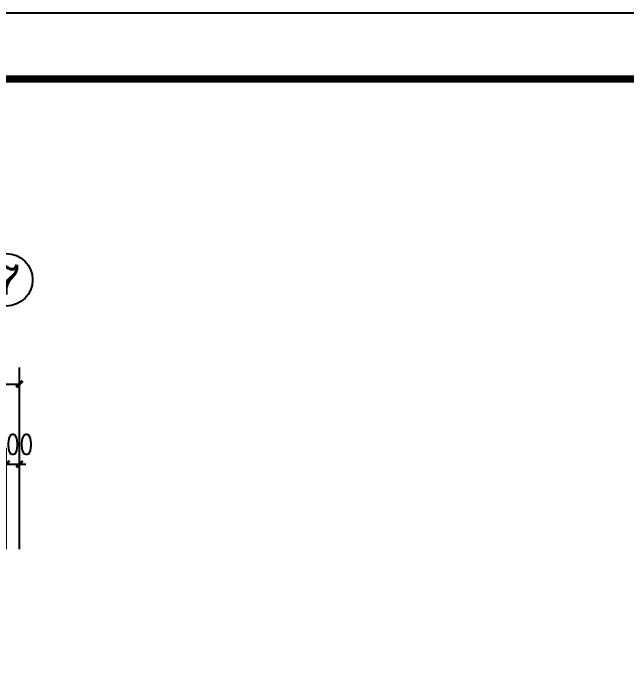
# Model space of a CAD drawing. Header units: millimetres. Extents: x 591771 to 1936534, y -622016 to 355666.
# Drawn here: x 660672 to 670016, y 84134 to 94214 of the extents above; entities that cross this region are included whole.
import ezdxf
from ezdxf.enums import TextEntityAlignment as Align

# ---------------------------------------------------------------- set-up
doc = ezdxf.new("R2010")
doc.units = ezdxf.units.MM
doc.header["$LTSCALE"] = 80
for name, color, linetype in [('\\M+5BDA8-\\M+5B3DF\\M+5B4E7', 3, 'Continuous'), ('\\M+5BDA8-\\M+5D6E1-\\M+5B1EA\\M+5D7A2', 3, 'Continuous'), ('\\M+5C1A2\\M+5C3E6\\M+5CFDF\\M+5CCF51', 7, 'Continuous'), ('\\M+5CDBC\\M+5BFF2', 252, 'Continuous'), ('AXIS_TEXT', 7, 'Continuous')]:
    doc.layers.add(name, color=color, linetype=linetype)
doc.styles.add('A-AXIS-LABEL', font='COMPLEX', dxfattribs={"bigfont": 'GBCBIG'})
doc.styles.add('COMPLEX', font='COMPLEX')
doc.styles.add('DIM_FONT', font='SIMPLEX.shx', dxfattribs={"width": 0.8})
doc.styles.add('ROMANS', font='ROMANS.shx', dxfattribs={"width": 0.8, "bigfont": 'hhztxt.shx'})
doc.dimstyles.new('dim1-150', dxfattribs={"dimscale": 180, "dimtxt": 2, "dimasz": 1.2, "dimexe": 1.2, "dimexo": 1.2, "dimgap": 1, "dimtad": 1, "dimdec": 0, "dimdsep": 46, "dimtxsty": 'ROMANS', "dimblk": 'ARCHTICK', "dimcen": 0, "dimadec": 0, "dimazin": 0, "dimtfac": 0.71, "dimtdec": 0, "dimtix": 1, "dimtmove": 0, "dimatfit": 3, "dimldrblk": 'ARCHTICK', "dimfxl": 0, "dimtolj": 1, "dimtzin": 0, "dimarcsym": 0})
doc.dimstyles.new('DIMN', dxfattribs={"dimtxt": 300, "dimasz": 100, "dimexe": 250, "dimexo": 300, "dimgap": 150, "dimtad": 1, "dimdec": 0, "dimzin": 0, "dimdsep": 46, "dimtxsty": 'DIM_FONT', "dimblk": 'ARCHTICK', "dimcen": 0.09, "dimclrt": 7, "dimazin": 2, "dimtfac": 1, "dimtdec": 0, "dimtix": 1, "dimtmove": 2, "dimatfit": 3, "dimldrblk": 'ARCHTICK', "dimfxl": 0, "dimtolj": 1, "dimtzin": 0, "dimarcsym": 0})

# ---------------------------------------------------------------- blocks, each defined once
blk = doc.blocks.new('_ArchTick')
at = {"color": 0, "linetype": 'ByBlock', "const_width": 0.4}
blk.add_lwpolyline([(-0.5, -0.5), (0.5, 0.5)], dxfattribs=at)
blk = doc.blocks.new('*D38')
at = {"layer": '\\M+5C1A2\\M+5C3E6\\M+5CFDF\\M+5CCF51', "color": 0, "lineweight": -2, "transparency": 16777216}
blk.add_arc((613188, 83604), 5623, 169.8236, 180, dxfattribs=at)
at = {"layer": 'Defpoints', "color": 0, "lineweight": -3, "transparency": 16777216}
for p in [(604149, 85227), (607604, 84269), (604049, 83604), (662277, 83604), (660463, 75118)]:
    blk.add_point(p, dxfattribs=at)
at = {"layer": '\\M+5C1A2\\M+5C3E6\\M+5CFDF\\M+5CCF51', "color": 0, "lineweight": -2, "transparency": 16777216, "xscale": 216, "yscale": 216, "zscale": 216}
for p, rotation in [((607653, 84598), 79.8236399644772), ((607565, 83604), 270)]:
    blk.add_blockref('_ArchTick', p, dxfattribs=dict(at, rotation=rotation))
at = {"layer": '\\M+5C1A2\\M+5C3E6\\M+5CFDF\\M+5CCF51', "color": 0, "lineweight": -2, "transparency": 16777216, "insert": (607220, 84136), "char_height": 360, "attachment_point": 5, "rotation": 84.9118, "style": 'ROMANS'}
blk.add_mtext('\\A1;10%%D', dxfattribs=at)
blk = doc.blocks.new('*D599')
at = {"layer": '\\M+5BDA8-\\M+5B3DF\\M+5B4E7', "color": 0, "lineweight": -2, "transparency": 16777216}
for p, q in [((606266, 86359), (606266, 88822)), ((660766, 86359), (660766, 88822)), ((606266, 88572), (660766, 88572))]:
    blk.add_line(p, q, dxfattribs=at)
at = {"layer": 'Defpoints', "color": 0, "transparency": 16777216}
for p in [(660766, 88572), (606266, 86059), (660766, 86059)]:
    blk.add_point(p, dxfattribs=at)
at = {"layer": '\\M+5BDA8-\\M+5B3DF\\M+5B4E7', "color": 0, "lineweight": -2, "transparency": 16777216, "xscale": 100, "yscale": 100, "zscale": 100, "rotation": 180}
blk.add_blockref('_ArchTick', (606266, 88572), dxfattribs=at)
at = {"layer": '\\M+5BDA8-\\M+5B3DF\\M+5B4E7', "color": 0, "lineweight": -2, "transparency": 16777216, "xscale": 100, "yscale": 100, "zscale": 100}
blk.add_blockref('_ArchTick', (660766, 88572), dxfattribs=at)
at = {"layer": '\\M+5BDA8-\\M+5B3DF\\M+5B4E7', "color": 7, "transparency": 16777216, "insert": (633516, 88872), "char_height": 300, "attachment_point": 5, "style": 'DIM_FONT'}
blk.add_mtext('\\A1;54500', dxfattribs=at)
blk = doc.blocks.new('*D604')
at = {"layer": '\\M+5BDA8-\\M+5B3DF\\M+5B4E7', "color": 0, "lineweight": -2, "transparency": 16777216}
for p, q in [((660566, 86059), (660566, 87603)), ((660766, 86059), (660766, 87603)), ((660566, 87353), (660466, 87353)), ((660566, 87353), (660766, 87353)), ((660766, 87353), (660866, 87353))]:
    blk.add_line(p, q, dxfattribs=at)
at = {"layer": 'Defpoints', "color": 0, "transparency": 16777216}
for p in [(660766, 87353), (660566, 85759), (660766, 85759)]:
    blk.add_point(p, dxfattribs=at)
at = {"layer": '\\M+5BDA8-\\M+5B3DF\\M+5B4E7', "color": 0, "lineweight": -2, "transparency": 16777216, "xscale": 100, "yscale": 100, "zscale": 100}
blk.add_blockref('_ArchTick', (660566, 87353), dxfattribs=at)
at = {"layer": '\\M+5BDA8-\\M+5B3DF\\M+5B4E7', "color": 0, "lineweight": -2, "transparency": 16777216, "xscale": 100, "yscale": 100, "zscale": 100, "rotation": 180}
blk.add_blockref('_ArchTick', (660766, 87353), dxfattribs=at)
at = {"layer": '\\M+5BDA8-\\M+5B3DF\\M+5B4E7', "color": 7, "transparency": 16777216, "insert": (660666, 87653), "char_height": 300, "attachment_point": 5, "style": 'DIM_FONT'}
blk.add_mtext('\\A1;200', dxfattribs=at)
blk = doc.blocks.new('_AXISO')
blk.add_circle((0, 0), 0.5)
at = {"layer": 'AXIS_TEXT', "style": 'COMPLEX'}
blk.add_attdef('A', text='', height=0.56, dxfattribs=at).set_placement((-0.25, -0.28), (0.25, -0.28), align=Align.FIT)

msp = doc.modelspace()

# ---------------------------------------------------------------- linework, layer by layer
at = {"layer": '\\M+5CDBC\\M+5BFF2', "color": 2}
msp.add_lwpolyline([(595259.9, 34814.3), (679359.9, 34814.3), (679359.9, 94214.3), (595259.9, 94214.3)], close=True, dxfattribs=at)
at = {"layer": '\\M+5CDBC\\M+5BFF2', "color": 2, "const_width": 112.5}
msp.add_lwpolyline([(596260, 35814.3), (678359.9, 35814.3), (678359.9, 93214.3), (596260, 93214.3)], close=True, dxfattribs=at)

# ---------------------------------------------------------------- block references
at = {"layer": '\\M+5BDA8-\\M+5D6E1-\\M+5B1EA\\M+5D7A2'}
ref = msp.add_blockref('_AXISO', (660566, 90158.8), dxfattribs=dict(at, xscale=800, yscale=800, zscale=800))
ref.add_attrib('A', '7', dxfattribs={"layer": 'AXIS_TEXT', "height": 452.5, "style": 'A-AXIS-LABEL', "width": 1.5}).set_placement((660339.7, 89932.5), (660792.3, 89932.5), align=Align.FIT)

# ---------------------------------------------------------------- dimensions: what is measured, and where the dimension line sits
at = {"layer": '\\M+5BDA8-\\M+5B3DF\\M+5B4E7'}
for p1, p2, distance, picture, middle in [((606265.5313, 86058.7511), (660766.0116, 86058.7511), 2513.4381, '*D599', (633515.7715, 88872.1892)), ((660566, 85758.8), (660766, 85758.8), 1594, '*D604', (660666, 87652.8))]:
    dim = msp.add_aligned_dim(p1=p1, p2=p2, distance=distance, dimstyle='DIMN', dxfattribs=at)
    dim.commit()
    dim.dimension.update_dxf_attribs({"geometry": picture, "text_midpoint": middle})
at = {"layer": '\\M+5C1A2\\M+5C3E6\\M+5CFDF\\M+5CCF51'}
dim = msp.add_angular_dim_2l(base=(607604.4, 84268.6), line1=((660462.6, 75118.4), (604149.1, 85226.8)), line2=((604049.1, 83604.4), (662277.4, 83604.4)), dimstyle='dim1-150', override={"dimazin": 2}, dxfattribs=at)
dim.commit()
dim.dimension.update_dxf_attribs({"geometry": '*D38', "text_midpoint": (607220.1, 84135.7)})

doc.saveas('drawing.dxf')
